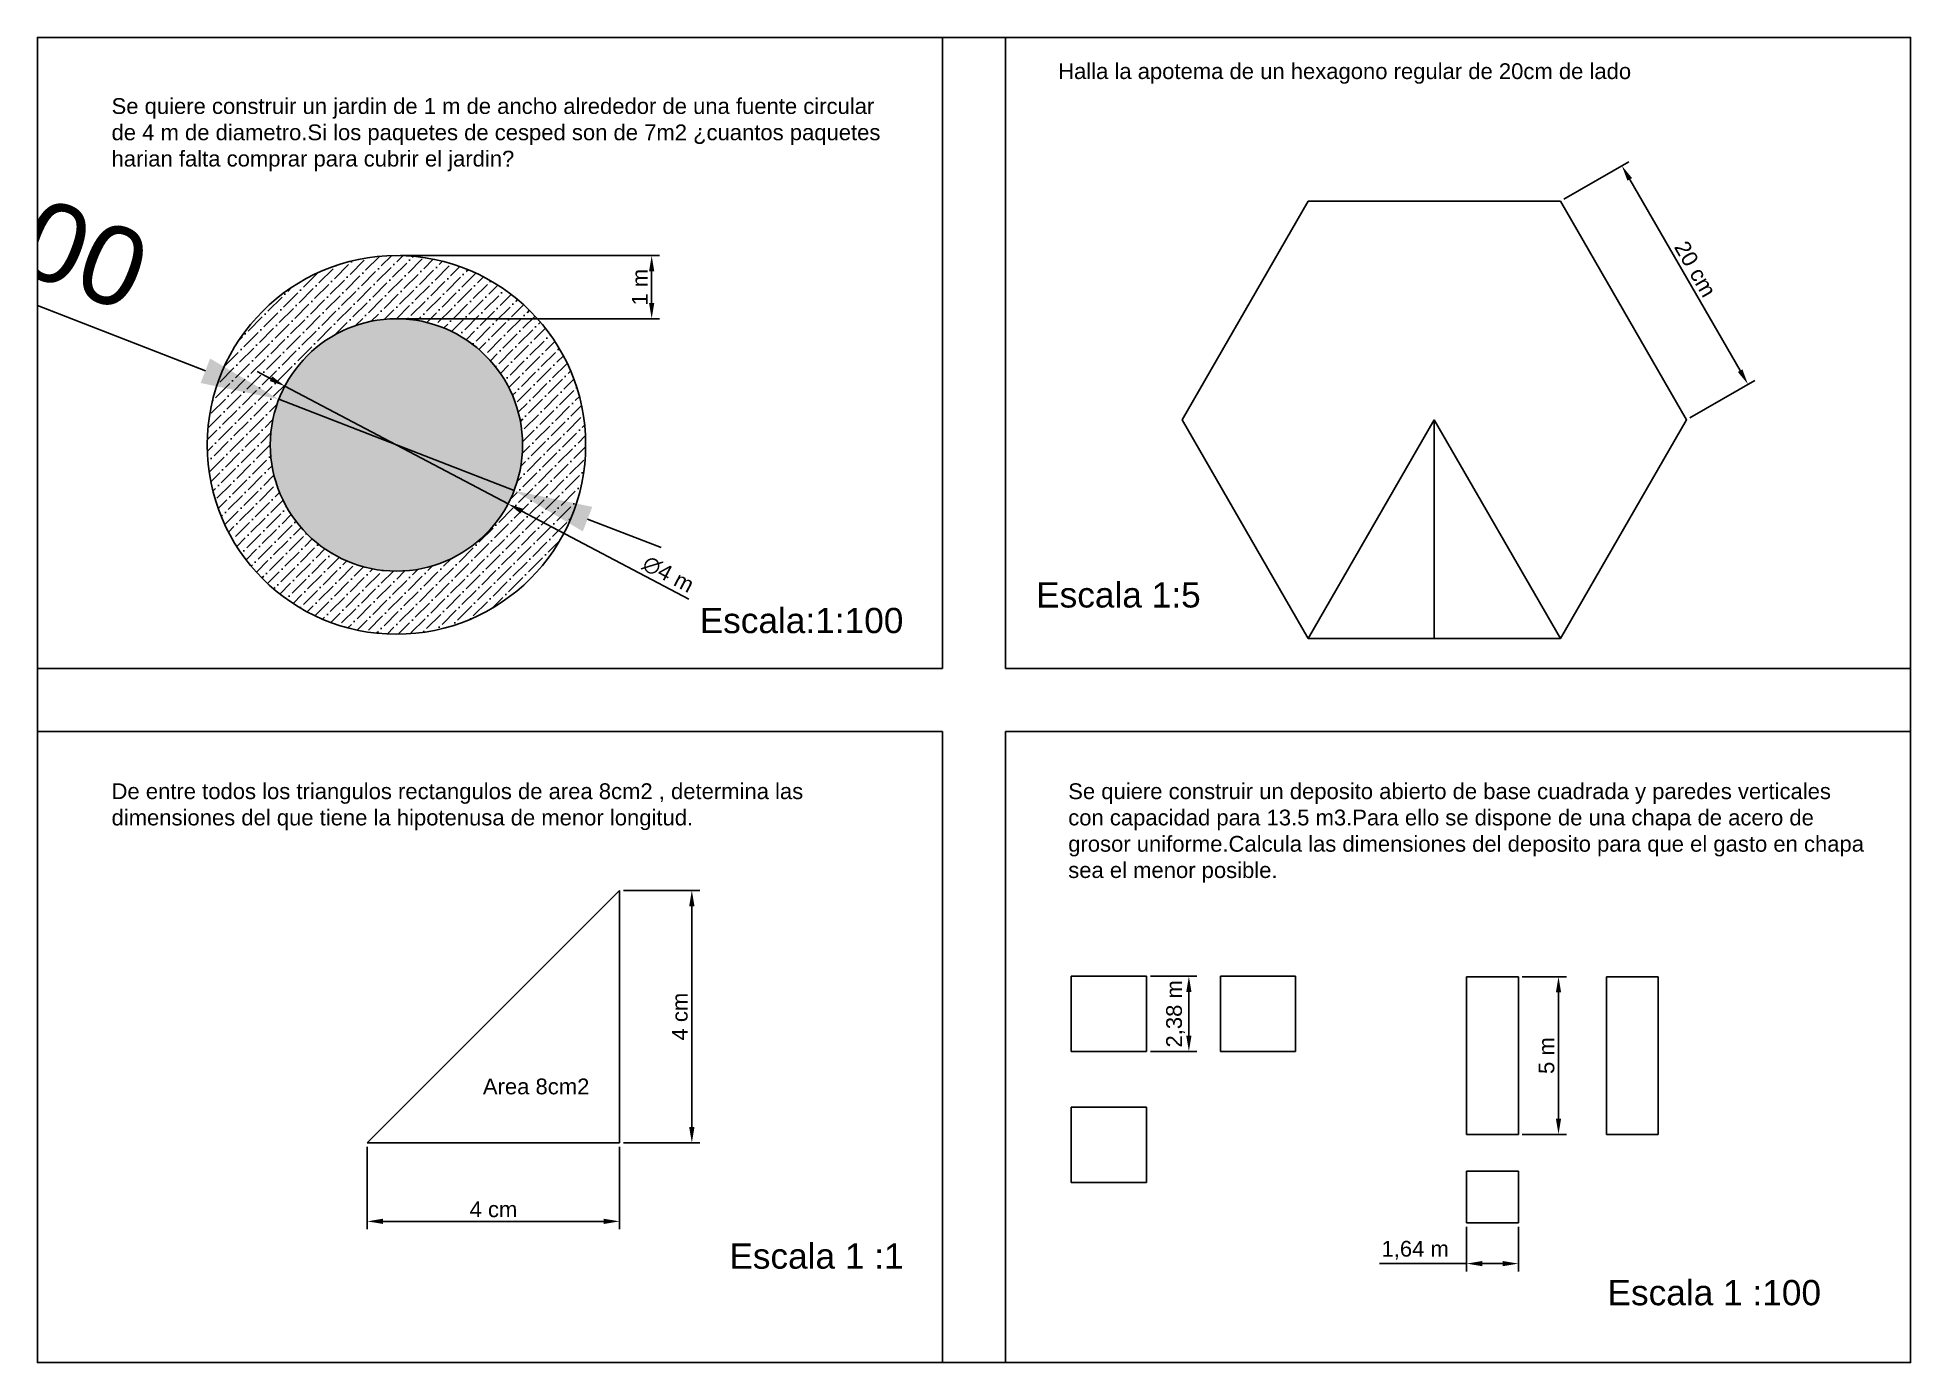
# Paper-space layout 'Presentación2' of a CAD drawing. Header units: millimetres. Extents: x 0 to 297, y 0 to 210.
# The model-space entities are those that its viewports show. They can reach past a viewport. Long polylines and large blocks are cut down to what shows.
import ezdxf

# ---------------------------------------------------------------- set-up
doc = ezdxf.new("R2010")
doc.units = ezdxf.units.MM
doc.layers.add('apotema', color=1, linetype='Continuous')
doc.layers.add('cotas', color=253, linetype='Continuous')
doc.styles.get("Standard").update_dxf_attribs({"font": 'arial.ttf'})
doc.dimstyles.new('Copia de redya_cm', dxfattribs={"dimtxt": 2.5, "dimasz": 2.5, "dimexe": 1.25, "dimexo": 0.625, "dimtad": 1, "dimlfac": 0.1, "dimtxsty": 'Standard', "dimcen": 2.5, "dimadec": 0, "dimazin": 0, "dimtfac": 1, "dimtmove": 0, "dimatfit": 3, "dimfxl": 1, "dimarcsym": 0})
doc.dimstyles.new('Copia de redya_m', dxfattribs={"dimtxt": 2.5, "dimasz": 2.5, "dimexe": 1.25, "dimexo": 0.625, "dimtad": 1, "dimlfac": 0.001, "dimtxsty": 'Standard', "dimcen": 2.5, "dimadec": 0, "dimazin": 0, "dimtfac": 1, "dimtmove": 0, "dimatfit": 3, "dimfxl": 1, "dimarcsym": 0})
doc.dimstyles.new('redya_mm', dxfattribs={"dimtxt": 2.5, "dimasz": 2.5, "dimexe": 1.25, "dimexo": 0.625, "dimtad": 1, "dimtxsty": 'Standard', "dimcen": 2.5, "dimadec": 0, "dimazin": 0, "dimtfac": 1, "dimtmove": 0, "dimatfit": 3, "dimfxl": 1, "dimarcsym": 0})

# ---------------------------------------------------------------- blocks, each defined once
blk = doc.blocks.new('*D76')
at = {"layer": 'cotas', "color": 0, "lineweight": -2, "transparency": 16777216}
for p, q in [((92.92, 74.82), (105.01, 74.82)), ((103.76, 72.32), (103.76, 37.32)), ((92.92, 34.82), (105.01, 34.82))]:
    blk.add_line(p, q, dxfattribs=at)
at = {"layer": 'cotas', "color": 0, "transparency": 16777216}
for points in [[(103.34, 72.32), (104.18, 72.32), (103.76, 74.82)], [(103.34, 37.32), (104.18, 37.32), (103.76, 34.82)]]:
    blk.add_solid(points, dxfattribs=at)
at = {"layer": 'Defpoints', "color": 0, "transparency": 16777216}
for p in [(92.3, 74.82), (92.3, 34.82), (103.76, 34.82)]:
    blk.add_point(p, dxfattribs=at)
at = {"layer": 'cotas', "color": 0, "transparency": 16777216, "insert": (101.86, 54.82), "char_height": 2.5, "attachment_point": 5, "rotation": 90}
blk.add_mtext('4 cm', dxfattribs=at)
blk = doc.blocks.new('*D77')
at = {"layer": 'cotas', "color": 0, "lineweight": -2, "transparency": 16777216}
for p, q in [((52.3, 34.2), (52.3, 21.12)), ((92.3, 34.2), (92.3, 21.12)), ((54.8, 22.37), (89.8, 22.37))]:
    blk.add_line(p, q, dxfattribs=at)
at = {"layer": 'cotas', "color": 0, "transparency": 16777216}
for points in [[(54.8, 22.79), (54.8, 21.96), (52.3, 22.37)], [(89.8, 22.79), (89.8, 21.96), (92.3, 22.37)]]:
    blk.add_solid(points, dxfattribs=at)
at = {"layer": 'Defpoints', "color": 0, "transparency": 16777216}
for p in [(52.3, 34.82), (92.3, 34.82), (92.3, 22.37)]:
    blk.add_point(p, dxfattribs=at)
at = {"layer": 'cotas', "color": 0, "transparency": 16777216, "insert": (72.3, 24.27), "char_height": 2.5, "attachment_point": 5}
blk.add_mtext('4 cm', dxfattribs=at)
blk = doc.blocks.new('*D79')
at = {"layer": 'cotas', "color": 0, "lineweight": -2, "transparency": 16777216}
for p, q in [((176.46, 61.21), (183.82, 61.21)), ((182.57, 58.71), (182.57, 51.81)), ((176.46, 49.31), (183.82, 49.31))]:
    blk.add_line(p, q, dxfattribs=at)
at = {"layer": 'cotas', "color": 0, "transparency": 16777216}
for points in [[(182.16, 58.71), (182.99, 58.71), (182.57, 61.21)], [(182.16, 51.81), (182.99, 51.81), (182.57, 49.31)]]:
    blk.add_solid(points, dxfattribs=at)
at = {"layer": 'Defpoints', "color": 0, "transparency": 16777216}
for p in [(175.83, 61.21), (175.83, 49.31), (182.57, 49.31)]:
    blk.add_point(p, dxfattribs=at)
at = {"layer": 'cotas', "color": 0, "transparency": 16777216, "insert": (180.45, 55.26), "char_height": 2.5, "attachment_point": 5, "rotation": 90}
blk.add_mtext('2,38 m', dxfattribs=at)
blk = doc.blocks.new('*D68')
at = {"color": 0, "lineweight": -2, "transparency": 16777216}
for p, q in [((1259.89, 47113.42), (7751.87, 44594.09)), ((12646.25, 42694.74), (8917.2, 44141.87)), ((13811.58, 42242.51), (14976.91, 41790.29))]:
    blk.add_line(p, q, dxfattribs=at)
at = {"color": 0, "transparency": 16777216}
for points in [[(7827.24, 44788.31), (7676.5, 44399.87), (8917.2, 44141.87)], [(13886.95, 42436.74), (13736.21, 42048.29), (12646.25, 42694.74)]]:
    blk.add_solid(points, dxfattribs=at)
at = {"layer": 'Defpoints', "color": 0, "transparency": 16777216}
for p in [(8917.2, 44141.87), (12646.25, 42694.74)]:
    blk.add_point(p, dxfattribs=at)
at = {"color": 0, "transparency": 16777216, "insert": (4279.82, 46998.78), "char_height": 1250, "attachment_point": 5, "rotation": 338.7904}
blk.add_mtext('∅4000', dxfattribs=at)
blk = doc.blocks.new('*D69')
at = {"layer": 'cotas', "color": 0, "lineweight": -2, "transparency": 16777216}
for p, q in [((8791.51, 44467.84), (8570.37, 44584.45)), ((9012.64, 44351.22), (12550.81, 42485.38)), ((15415.25, 40974.84), (12771.95, 42368.77))]:
    blk.add_line(p, q, dxfattribs=at)
at = {"layer": 'cotas', "color": 0, "transparency": 16777216}
for points in [[(8810.94, 44504.69), (8772.07, 44430.98), (9012.64, 44351.22)], [(12791.39, 42405.63), (12752.51, 42331.91), (12550.81, 42485.38)]]:
    blk.add_solid(points, dxfattribs=at)
at = {"layer": 'Defpoints', "color": 0, "transparency": 16777216}
for p in [(9012.64, 44351.22), (12550.81, 42485.38)]:
    blk.add_point(p, dxfattribs=at)
at = {"layer": 'cotas', "color": 0, "transparency": 16777216, "insert": (15090.5, 41368.96), "char_height": 250, "attachment_point": 5, "rotation": 332.1953}
blk.add_mtext('∅4 m', dxfattribs=at)
blk = doc.blocks.new('*D70')
at = {"layer": 'cotas', "color": 0, "lineweight": -2, "transparency": 16777216}
for p, q in [((10844.23, 46418.3), (14953.28, 46418.3)), ((14828.28, 46168.3), (14828.28, 45668.3)), ((10844.23, 45418.3), (14953.28, 45418.3))]:
    blk.add_line(p, q, dxfattribs=at)
at = {"layer": 'cotas', "color": 0, "transparency": 16777216}
for points in [[(14786.61, 46168.3), (14869.95, 46168.3), (14828.28, 46418.3)], [(14786.61, 45668.3), (14869.95, 45668.3), (14828.28, 45418.3)]]:
    blk.add_solid(points, dxfattribs=at)
at = {"layer": 'Defpoints', "color": 0, "transparency": 16777216}
for p in [(10781.73, 46418.3), (10781.73, 45418.3), (14828.28, 45418.3)]:
    blk.add_point(p, dxfattribs=at)
at = {"layer": 'cotas', "color": 0, "transparency": 16777216, "insert": (14640.18, 45918.3), "char_height": 250, "attachment_point": 5, "rotation": 90}
blk.add_mtext('1 m', dxfattribs=at)
blk = doc.blocks.new('*D72')
at = {"layer": 'cotas', "color": 0, "lineweight": -2, "transparency": 16777216}
for p, q in [((3277.65, 1856.61), (3329.06, 1886.29)), ((3329.89, 1872.34), (3417.39, 1720.78)), ((3377.65, 1683.4), (3429.06, 1713.08))]:
    blk.add_line(p, q, dxfattribs=at)
at = {"layer": 'cotas', "color": 0, "transparency": 16777216}
for points in [[(3331.7, 1873.38), (3328.09, 1871.29), (3323.64, 1883.16)], [(3419.2, 1721.82), (3415.59, 1719.74), (3423.64, 1709.96)]]:
    blk.add_solid(points, dxfattribs=at)
at = {"layer": 'Defpoints', "color": 0, "transparency": 16777216}
for p in [(3274.94, 1855.04), (3423.64, 1709.96), (3374.94, 1681.84)]:
    blk.add_point(p, dxfattribs=at)
at = {"layer": 'cotas', "color": 0, "transparency": 16777216, "insert": (3381.88, 1801.31), "char_height": 12.5, "attachment_point": 5, "rotation": 300}
blk.add_mtext('20 cm', dxfattribs=at)
blk = doc.blocks.new('*D80')
at = {"layer": 'cotas', "color": 0, "lineweight": -2, "transparency": 16777216}
for p, q in [((31211.17, 1542.73), (32609.67, 1542.73)), ((32359.67, 1042.73), (32359.67, -2957.27)), ((31211.17, -3457.27), (32609.67, -3457.27))]:
    blk.add_line(p, q, dxfattribs=at)
at = {"layer": 'cotas', "color": 0, "transparency": 16777216}
for points in [[(32276.34, 1042.73), (32443.01, 1042.73), (32359.67, 1542.73)], [(32276.34, -2957.27), (32443.01, -2957.27), (32359.67, -3457.27)]]:
    blk.add_solid(points, dxfattribs=at)
at = {"layer": 'Defpoints', "color": 0, "transparency": 16777216}
for p in [(31086.17, 1542.73), (31086.17, -3457.27), (32359.67, -3457.27)]:
    blk.add_point(p, dxfattribs=at)
at = {"layer": 'cotas', "color": 0, "transparency": 16777216, "insert": (31980.41, -957.27), "char_height": 500, "attachment_point": 5, "rotation": 90}
blk.add_mtext('5 m', dxfattribs=at)
blk = doc.blocks.new('*D81')
at = {"layer": 'cotas', "color": 0, "lineweight": -2, "transparency": 16777216}
for p, q in [((29446.17, -6383.67), (29446.17, -7801.37)), ((31086.17, -6383.67), (31086.17, -7801.37)), ((29446.17, -7551.37), (26681.84, -7551.37)), ((30586.17, -7551.37), (29946.17, -7551.37))]:
    blk.add_line(p, q, dxfattribs=at)
at = {"layer": 'cotas', "color": 0, "transparency": 16777216}
for points in [[(29946.17, -7468.04), (29946.17, -7634.7), (29446.17, -7551.37)], [(30586.17, -7468.04), (30586.17, -7634.7), (31086.17, -7551.37)]]:
    blk.add_solid(points, dxfattribs=at)
at = {"layer": 'Defpoints', "color": 0, "transparency": 16777216}
for p in [(29446.17, -6258.67), (31086.17, -6258.67), (29446.17, -7551.37)]:
    blk.add_point(p, dxfattribs=at)
at = {"layer": 'cotas', "color": 0, "transparency": 16777216, "insert": (27814.01, -7125.89), "char_height": 500, "attachment_point": 5}
blk.add_mtext('1,64 m', dxfattribs=at)

msp = doc.modelspace()

# ---------------------------------------------------------------- hatches: boundary and pattern name
h = msp.add_hatch()
h.set_pattern_fill('ANSI36', color=3, scale=40)
h.set_pattern_definition([(45, (-1339170.4, -657415.71), (67.351921, 246.957043), [317.5, -63.5, 0, -63.5])])
h.paths.add_polyline_path([(12781.728, 43418.303, -1), (8781.728, 43418.303, -0.4142136), (10781.728, 45418.303), (10781.728, 46418.303, 0.4142136), (7781.728, 43418.303, 1), (13781.728, 43418.303, 0.4142136), (10781.728, 46418.303), (10781.728, 45418.303, -0.4142136)])
at = {"layer": 'cotas'}
h = msp.add_hatch(color=256, dxfattribs=at)
h.dxf.hatch_style = 1
h.set_gradient(color1=(0, 0, 255), color2=(0, 255, 255), name='INVSPHERICAL')
h.paths.add_polyline_path([(8781.728, 43418.303, 1), (12781.728, 43418.303, 1)])

# ---------------------------------------------------------------- linework, layer by layer
for p, q in [((3074.944, 1508.633), (3174.944, 1681.838)), ((3174.944, 1681.838), (3274.944, 1508.633)), ((2696.58, 1679.275), (2656.58, 1639.275)), ((2696.58, 1639.275), (2696.58, 1679.275)), ((2656.58, 1639.275), (2696.58, 1639.275)), ((19290.064, 1555.736), (16910.064, 1555.736)), ((16910.064, 1555.736), (16910.064, -824.264)), ((19290.064, -824.264), (19290.064, 1555.736)), ((24018.248, 1555.736), (21638.248, 1555.736)), ((21638.248, 1555.736), (21638.248, -824.264)), ((24018.248, -824.264), (24018.248, 1555.736)), ((31086.17, 1542.732), (29446.17, 1542.732)), ((29446.17, 1542.732), (29446.17, -3457.268)), ((31086.17, -3457.268), (31086.17, 1542.732)), ((35517.537, 1542.732), (33877.537, 1542.732)), ((33877.537, 1542.732), (33877.537, -3457.268)), ((35517.537, -3457.268), (35517.537, 1542.732)), ((16910.064, -824.264), (19290.064, -824.264)), ((21638.248, -824.264), (24018.248, -824.264)), ((19290.064, -2594.995), (16910.064, -2594.995)), ((16910.064, -2594.995), (16910.064, -4974.995)), ((19290.064, -4974.995), (19290.064, -2594.995)), ((29446.17, -3457.268), (31086.17, -3457.268)), ((33877.537, -3457.268), (35517.537, -3457.268)), ((29446.17, -4618.668), (31086.17, -4618.668)), ((29446.17, -6258.668), (29446.17, -4618.668)), ((31086.17, -4618.668), (31086.17, -6258.668)), ((16910.064, -4974.995), (19290.064, -4974.995)), ((31086.17, -6258.668), (29446.17, -6258.668))]:
    msp.add_line(p, q)
msp.add_lwpolyline([(3074.944, 1855.043), (2974.944, 1681.838), (3074.944, 1508.633), (3274.944, 1508.633), (3374.944, 1681.838), (3274.944, 1855.043)], close=True)
for radius in [3000, 2000]:
    msp.add_circle((10781.728, 43418.303), radius)
at = {"layer": 'apotema'}
msp.add_line((3174.944, 1681.838), (3174.944, 1508.633), dxfattribs=at)

# ---------------------------------------------------------------- texts
at = {"insert": (2674.912, 1649.458), "char_height": 2.5, "attachment_point": 1}
msp.add_mtext_dynamic_manual_height_columns('Area 8cm2', width=16.90116, gutter_width=12.5, heights=[0], dxfattribs=at)

# ---------------------------------------------------------------- dimensions: what is measured, and where the dimension line sits
dim = msp.add_diameter_dim_2p(p1=(12646.254, 42694.741), p2=(8917.202, 44141.865), dimstyle='redya_mm')
dim.commit()
dim.dimension.update_dxf_attribs({"geometry": '*D68', "text_midpoint": (3923.22, 46079.868)})
at = {"layer": 'cotas'}
for base, p1, p2, picture, middle in [((14828.28, 45418.303), (10781.728, 46418.303), (10781.728, 45418.303), '*D70', (14640.183, 45918.303)), ((32359.674, -3457.268), (31086.17, 1542.732), (31086.17, -3457.268), '*D80', (31980.41, -957.268))]:
    dim = msp.add_linear_dim(base=base, p1=p1, p2=p2, angle=90, dimstyle='Copia de redya_m', override={"dimpost": ' m'}, dxfattribs=at)
    dim.commit()
    dim.dimension.update_dxf_attribs({"geometry": picture, "text_midpoint": middle})
dim = msp.add_diameter_dim_2p(p1=(9012.643, 44351.221), p2=(12550.814, 42485.385), dimstyle='Copia de redya_m', override={"dimpost": ' m'}, dxfattribs=at)
dim.commit()
dim.dimension.update_dxf_attribs({"geometry": '*D69', "text_midpoint": (14998.543, 41194.588), "dimtype": 163})
dim = msp.add_aligned_dim(p1=(3274.944, 1855.043), p2=(3374.944, 1681.838), distance=56.234, dimstyle='Copia de redya_cm', override={"dimpost": ' cm'}, dxfattribs=at)
dim.commit()
dim.dimension.update_dxf_attribs({"geometry": '*D72', "text_midpoint": (3381.878, 1801.312)})
dim = msp.add_linear_dim(base=(29446.17, -7551.369), p1=(31086.17, -6258.668), p2=(29446.17, -6258.668), dimstyle='Copia de redya_m', override={"dimpost": ' m'}, dxfattribs=at)
dim.commit()
dim.dimension.update_dxf_attribs({"geometry": '*D81', "text_midpoint": (27814.007, -7125.892)})

psp = doc.layouts.new('Presentación2')

# ---------------------------------------------------------------- linework, layer by layer
psp.add_line((143.5, 210), (153.5, 210))
at = {"layer": 'cotas'}
for points in [[(0, 0), (297, 0), (297, 210), (0, 210)], [(0, 210), (148.5, 210), (148.5, 210), (0, 210)], [(143.5, 210), (0, 210), (0, 110), (143.5, 110)], [(153.5, 210), (297, 210), (297, 110), (153.5, 110)], [(0, 100), (143.5, 100), (143.5, 0), (0, 0)], [(297, 100), (153.5, 100), (153.5, 0), (297, 0)]]:
    psp.add_lwpolyline(points, close=True, dxfattribs=at)

# ---------------------------------------------------------------- texts
for s, p in [('Escala 1:5', (158.355, 119.657)), ('Escala:1:100', (105.001, 115.599)), ('Escala 1 :1', (109.706, 14.872)), ('Escala 1 :100', (248.95, 9.076))]:
    psp.add_text(s, height=4).set_placement(p)
at = {"char_height": 2.5, "attachment_point": 1}
for s, insert in [('Halla la apotema de un hexagono regular de 20cm de lado', (161.839, 205.911)), ('Se quiere construir un jardin de 1 m de ancho alrededor de una fuente circular\\Pde 4 m de diametro.Si los paquetes de cesped son de 7m2 ¿cuantos paquetes\\Pharian falta comprar para cubrir el jardin?', (11.748, 200.384)), ('De entre todos los triangulos rectangulos de area 8cm2 , determina las dimensiones del que tiene la hipotenusa de menor longitud.', (11.748, 91.792)), ('Se quiere construir un deposito abierto de base cuadrada y paredes verticales\\Pcon capacidad para 13.5 m3.Para ello se dispone de una chapa de acero de grosor uniforme.Calcula las dimensiones del deposito para que el gasto en chapa sea el menor posible.', (163.44, 91.792))]:
    psp.add_mtext_dynamic_manual_height_columns(s, width=126.00216, gutter_width=12.5, heights=[0], dxfattribs=dict(at, insert=insert))

# ---------------------------------------------------------------- dimensions: what is measured, and where the dimension line sits
at = {"layer": 'cotas'}
for base, p1, p2, dimstyle, override, picture, middle in [((103.759, 34.822), (92.296, 74.822), (92.296, 34.822), 'Copia de redya_cm', {"dimlfac": -0.1, "dimpost": ' cm'}, '*D76', (101.864, 54.822)), ((182.573, 49.309), (175.832, 61.209), (175.832, 49.309), 'Copia de redya_m', {"dimlfac": -0.2, "dimpost": ' m'}, '*D79', (180.446, 55.259))]:
    dim = psp.add_linear_dim(base=base, p1=p1, p2=p2, angle=90, dimstyle=dimstyle, override=override, dxfattribs=at)
    dim.commit()
    dim.dimension.update_dxf_attribs({"geometry": picture, "text_midpoint": middle})
dim = psp.add_linear_dim(base=(92.296, 22.373), p1=(52.296, 34.822), p2=(92.296, 34.822), dimstyle='Copia de redya_cm', override={"dimlfac": -0.1, "dimpost": ' cm'}, dxfattribs=at)
dim.commit()
dim.dimension.update_dxf_attribs({"geometry": '*D77', "text_midpoint": (72.296, 24.268)})

# ---------------------------------------------------------------- viewports
for center, view_center_point, view_height, status in [((71.75, 160), (12264.285, 44876.009), 10000, 4), ((71.75, 50), (2676.034, 1654.453), 100, 5), ((225.25, 50), (29173.68, -686.089), 20000.00004, 3)]:
    psp.add_viewport(center=center, size=(143.5, 100), view_center_point=view_center_point, view_height=view_height, status=status, dxfattribs=at)
psp.add_viewport(center=(225.25, 160), size=(143.5, 100), view_center_point=(3193.756, 1734.784), view_height=500.00008, dxfattribs=at)

doc.saveas('drawing.dxf')
